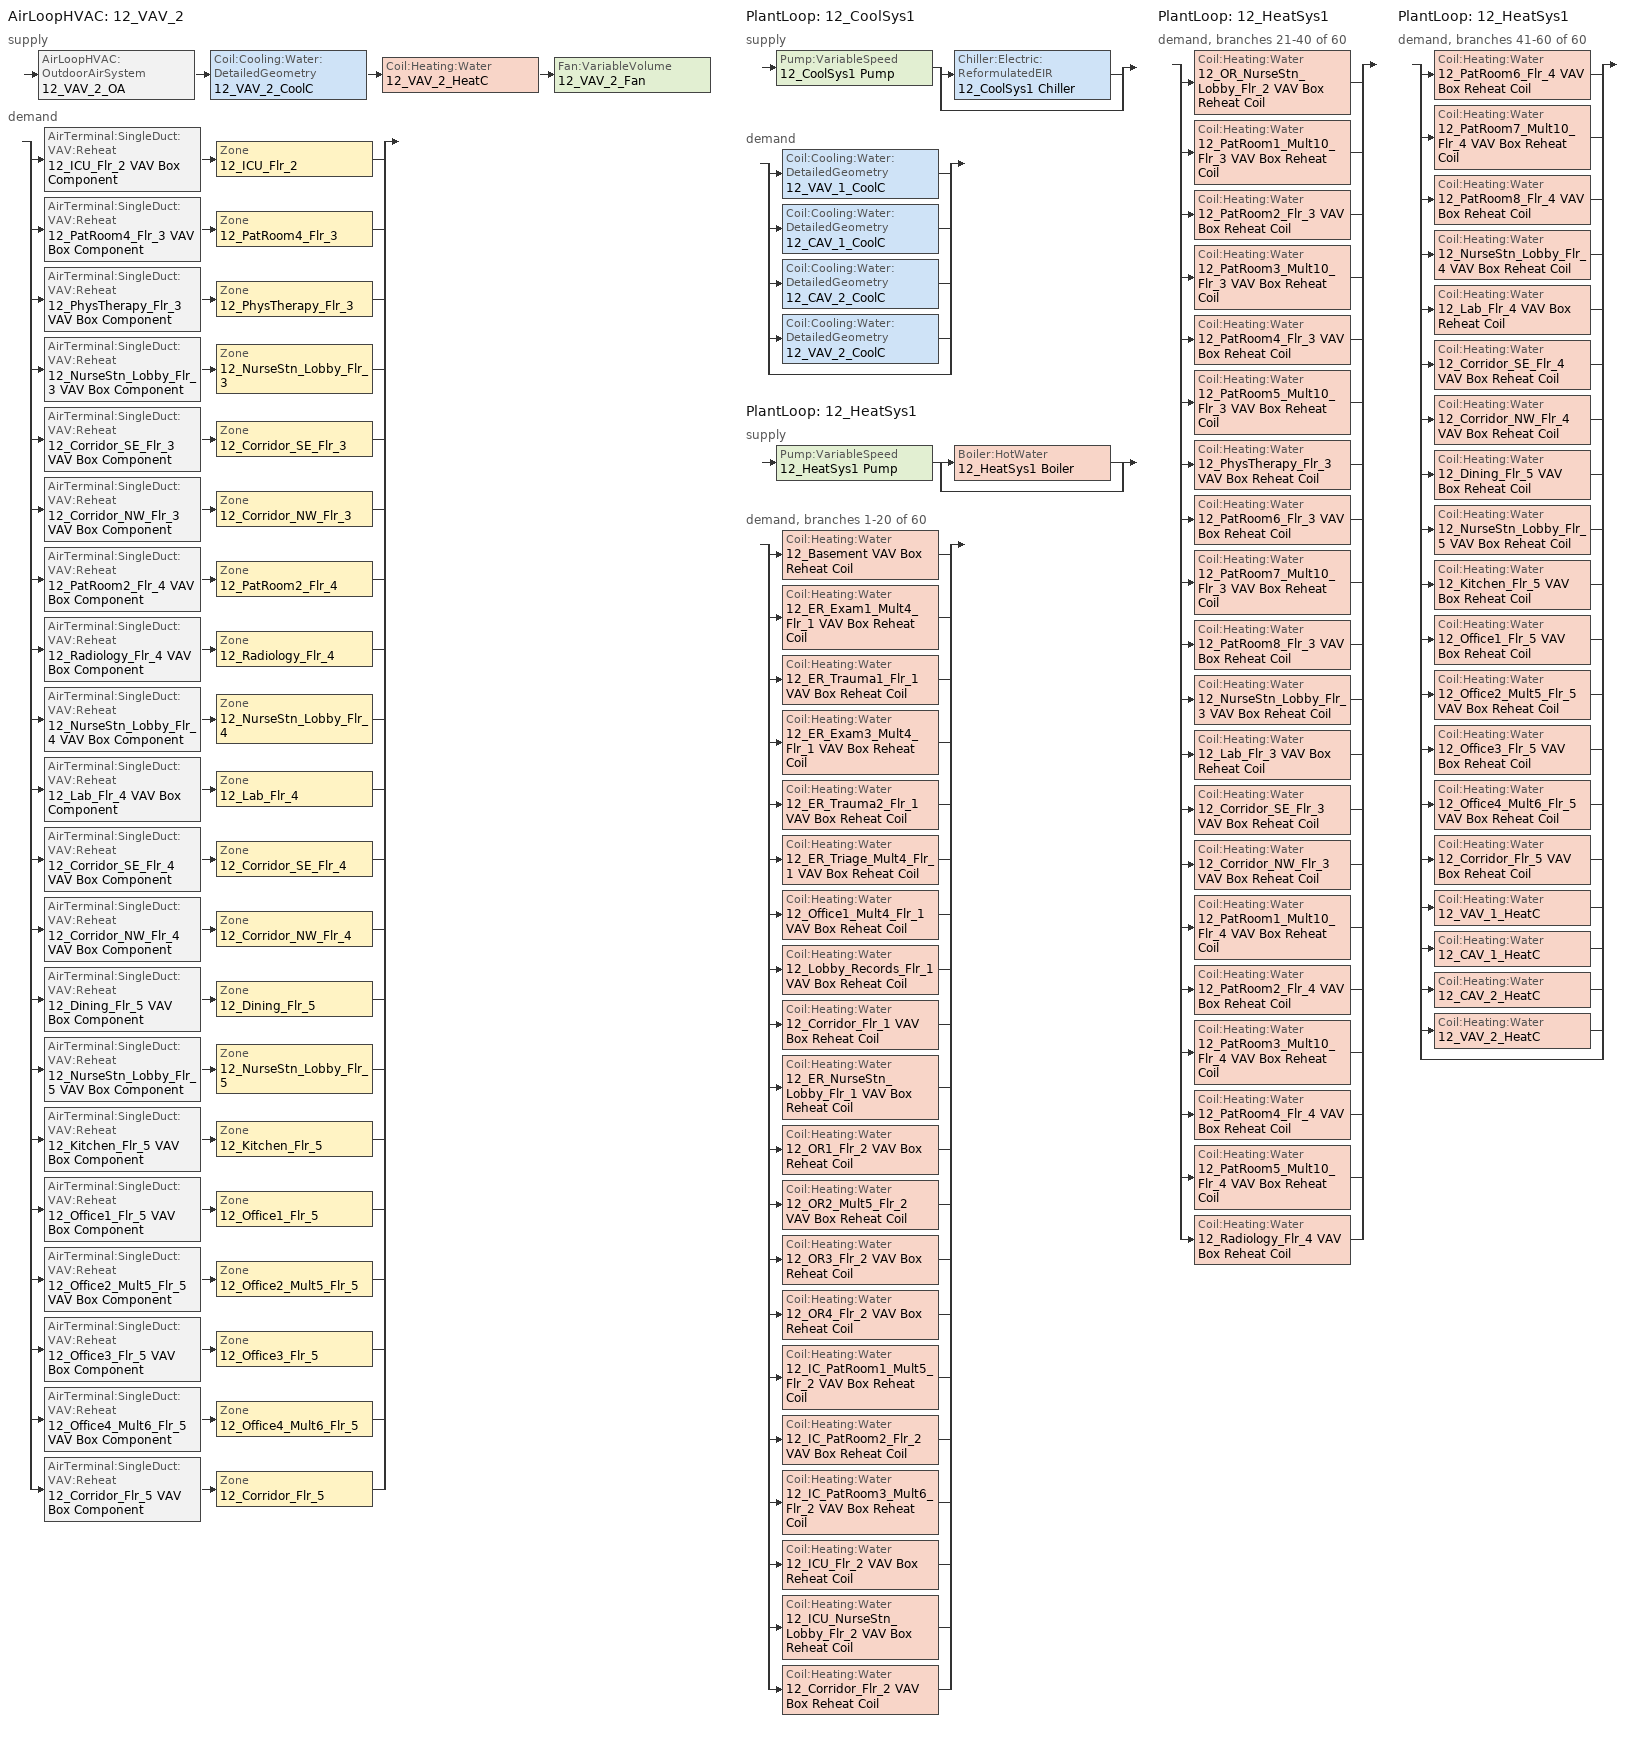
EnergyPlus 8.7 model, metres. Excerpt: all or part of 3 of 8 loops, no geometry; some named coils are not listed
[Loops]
AirLoopHVAC '12_VAV_2'
 supply: AirLoopHVAC:OutdoorAirSystem '12_VAV_2_OA' > Coil:Cooling:Water:DetailedGeometry '12_VAV_2_CoolC' > Coil:Heating:Water '12_VAV_2_HeatC' > Fan:VariableVolume '12_VAV_2_Fan'
 demand: split
  | AirTerminal:SingleDuct:VAV:Reheat '12_ICU_Flr_2 VAV Box Component' > Zone '12_ICU_Flr_2'
  | AirTerminal:SingleDuct:VAV:Reheat '12_PatRoom4_Flr_3 VAV Box Component' > Zone '12_PatRoom4_Flr_3'
  | AirTerminal:SingleDuct:VAV:Reheat '12_PhysTherapy_Flr_3 VAV Box Component' > Zone '12_PhysTherapy_Flr_3'
  | AirTerminal:SingleDuct:VAV:Reheat '12_NurseStn_Lobby_Flr_3 VAV Box Component' > Zone '12_NurseStn_Lobby_Flr_3'
  | AirTerminal:SingleDuct:VAV:Reheat '12_Corridor_SE_Flr_3 VAV Box Component' > Zone '12_Corridor_SE_Flr_3'
  | AirTerminal:SingleDuct:VAV:Reheat '12_Corridor_NW_Flr_3 VAV Box Component' > Zone '12_Corridor_NW_Flr_3'
  | AirTerminal:SingleDuct:VAV:Reheat '12_PatRoom2_Flr_4 VAV Box Component' > Zone '12_PatRoom2_Flr_4'
  | AirTerminal:SingleDuct:VAV:Reheat '12_Radiology_Flr_4 VAV Box Component' > Zone '12_Radiology_Flr_4'
  | AirTerminal:SingleDuct:VAV:Reheat '12_NurseStn_Lobby_Flr_4 VAV Box Component' > Zone '12_NurseStn_Lobby_Flr_4'
  | AirTerminal:SingleDuct:VAV:Reheat '12_Lab_Flr_4 VAV Box Component' > Zone '12_Lab_Flr_4'
  | AirTerminal:SingleDuct:VAV:Reheat '12_Corridor_SE_Flr_4 VAV Box Component' > Zone '12_Corridor_SE_Flr_4'
  | AirTerminal:SingleDuct:VAV:Reheat '12_Corridor_NW_Flr_4 VAV Box Component' > Zone '12_Corridor_NW_Flr_4'
  | AirTerminal:SingleDuct:VAV:Reheat '12_Dining_Flr_5 VAV Box Component' > Zone '12_Dining_Flr_5'
  | AirTerminal:SingleDuct:VAV:Reheat '12_NurseStn_Lobby_Flr_5 VAV Box Component' > Zone '12_NurseStn_Lobby_Flr_5'
  | AirTerminal:SingleDuct:VAV:Reheat '12_Kitchen_Flr_5 VAV Box Component' > Zone '12_Kitchen_Flr_5'
  | AirTerminal:SingleDuct:VAV:Reheat '12_Office1_Flr_5 VAV Box Component' > Zone '12_Office1_Flr_5'
  | AirTerminal:SingleDuct:VAV:Reheat '12_Office2_Mult5_Flr_5 VAV Box Component' > Zone '12_Office2_Mult5_Flr_5'
  | AirTerminal:SingleDuct:VAV:Reheat '12_Office3_Flr_5 VAV Box Component' > Zone '12_Office3_Flr_5'
  | AirTerminal:SingleDuct:VAV:Reheat '12_Office4_Mult6_Flr_5 VAV Box Component' > Zone '12_Office4_Mult6_Flr_5'
  | AirTerminal:SingleDuct:VAV:Reheat '12_Corridor_Flr_5 VAV Box Component' > Zone '12_Corridor_Flr_5'
PlantLoop '12_CoolSys1'
 supply: Pump:VariableSpeed '12_CoolSys1 Pump' > split
  | Chiller:Electric:ReformulatedEIR '12_CoolSys1 Chiller'
  | bypass
 demand: split
  | Coil:Cooling:Water:DetailedGeometry '12_VAV_1_CoolC'
  | Coil:Cooling:Water:DetailedGeometry '12_CAV_1_CoolC'
  | Coil:Cooling:Water:DetailedGeometry '12_CAV_2_CoolC'
  | Coil:Cooling:Water:DetailedGeometry '12_VAV_2_CoolC'
  | bypass
PlantLoop '12_HeatSys1'
 supply: Pump:VariableSpeed '12_HeatSys1 Pump' > split
  | Boiler:HotWater '12_HeatSys1 Boiler'
  | bypass
 demand, branches 1-20 of 60: split
  | Coil:Heating:Water '12_Basement VAV Box Reheat Coil'
  | Coil:Heating:Water '12_ER_Exam1_Mult4_Flr_1 VAV Box Reheat Coil'
  | Coil:Heating:Water '12_ER_Trauma1_Flr_1 VAV Box Reheat Coil'
  | Coil:Heating:Water '12_ER_Exam3_Mult4_Flr_1 VAV Box Reheat Coil'
  | Coil:Heating:Water '12_ER_Trauma2_Flr_1 VAV Box Reheat Coil'
  | Coil:Heating:Water '12_ER_Triage_Mult4_Flr_1 VAV Box Reheat Coil'
  | Coil:Heating:Water '12_Office1_Mult4_Flr_1 VAV Box Reheat Coil'
  | Coil:Heating:Water '12_Lobby_Records_Flr_1 VAV Box Reheat Coil'
  | Coil:Heating:Water '12_Corridor_Flr_1 VAV Box Reheat Coil'
  | Coil:Heating:Water '12_ER_NurseStn_Lobby_Flr_1 VAV Box Reheat Coil'
  | Coil:Heating:Water '12_OR1_Flr_2 VAV Box Reheat Coil'
  | Coil:Heating:Water '12_OR2_Mult5_Flr_2 VAV Box Reheat Coil'
  | Coil:Heating:Water '12_OR3_Flr_2 VAV Box Reheat Coil'
  | Coil:Heating:Water '12_OR4_Flr_2 VAV Box Reheat Coil'
  | Coil:Heating:Water '12_IC_PatRoom1_Mult5_Flr_2 VAV Box Reheat Coil'
  | Coil:Heating:Water '12_IC_PatRoom2_Flr_2 VAV Box Reheat Coil'
  | Coil:Heating:Water '12_IC_PatRoom3_Mult6_Flr_2 VAV Box Reheat Coil'
  | Coil:Heating:Water '12_ICU_Flr_2 VAV Box Reheat Coil'
  | Coil:Heating:Water '12_ICU_NurseStn_Lobby_Flr_2 VAV Box Reheat Coil'
  | Coil:Heating:Water '12_Corridor_Flr_2 VAV Box Reheat Coil'
PlantLoop '12_HeatSys1'
 demand, branches 21-40 of 60: split
  | Coil:Heating:Water '12_OR_NurseStn_Lobby_Flr_2 VAV Box Reheat Coil'
  | Coil:Heating:Water '12_PatRoom1_Mult10_Flr_3 VAV Box Reheat Coil'
  | Coil:Heating:Water '12_PatRoom2_Flr_3 VAV Box Reheat Coil'
  | Coil:Heating:Water '12_PatRoom3_Mult10_Flr_3 VAV Box Reheat Coil'
  | Coil:Heating:Water '12_PatRoom4_Flr_3 VAV Box Reheat Coil'
  | Coil:Heating:Water '12_PatRoom5_Mult10_Flr_3 VAV Box Reheat Coil'
  | Coil:Heating:Water '12_PhysTherapy_Flr_3 VAV Box Reheat Coil'
  | Coil:Heating:Water '12_PatRoom6_Flr_3 VAV Box Reheat Coil'
  | Coil:Heating:Water '12_PatRoom7_Mult10_Flr_3 VAV Box Reheat Coil'
  | Coil:Heating:Water '12_PatRoom8_Flr_3 VAV Box Reheat Coil'
  | Coil:Heating:Water '12_NurseStn_Lobby_Flr_3 VAV Box Reheat Coil'
  | Coil:Heating:Water '12_Lab_Flr_3 VAV Box Reheat Coil'
  | Coil:Heating:Water '12_Corridor_SE_Flr_3 VAV Box Reheat Coil'
  | Coil:Heating:Water '12_Corridor_NW_Flr_3 VAV Box Reheat Coil'
  | Coil:Heating:Water '12_PatRoom1_Mult10_Flr_4 VAV Box Reheat Coil'
  | Coil:Heating:Water '12_PatRoom2_Flr_4 VAV Box Reheat Coil'
  | Coil:Heating:Water '12_PatRoom3_Mult10_Flr_4 VAV Box Reheat Coil'
  | Coil:Heating:Water '12_PatRoom4_Flr_4 VAV Box Reheat Coil'
  | Coil:Heating:Water '12_PatRoom5_Mult10_Flr_4 VAV Box Reheat Coil'
  | Coil:Heating:Water '12_Radiology_Flr_4 VAV Box Reheat Coil'
PlantLoop '12_HeatSys1'
 demand, branches 41-60 of 60: split
  | Coil:Heating:Water '12_PatRoom6_Flr_4 VAV Box Reheat Coil'
  | Coil:Heating:Water '12_PatRoom7_Mult10_Flr_4 VAV Box Reheat Coil'
  | Coil:Heating:Water '12_PatRoom8_Flr_4 VAV Box Reheat Coil'
  | Coil:Heating:Water '12_NurseStn_Lobby_Flr_4 VAV Box Reheat Coil'
  | Coil:Heating:Water '12_Lab_Flr_4 VAV Box Reheat Coil'
  | Coil:Heating:Water '12_Corridor_SE_Flr_4 VAV Box Reheat Coil'
  | Coil:Heating:Water '12_Corridor_NW_Flr_4 VAV Box Reheat Coil'
  | Coil:Heating:Water '12_Dining_Flr_5 VAV Box Reheat Coil'
  | Coil:Heating:Water '12_NurseStn_Lobby_Flr_5 VAV Box Reheat Coil'
  | Coil:Heating:Water '12_Kitchen_Flr_5 VAV Box Reheat Coil'
  | Coil:Heating:Water '12_Office1_Flr_5 VAV Box Reheat Coil'
  | Coil:Heating:Water '12_Office2_Mult5_Flr_5 VAV Box Reheat Coil'
  | Coil:Heating:Water '12_Office3_Flr_5 VAV Box Reheat Coil'
  | Coil:Heating:Water '12_Office4_Mult6_Flr_5 VAV Box Reheat Coil'
  | Coil:Heating:Water '12_Corridor_Flr_5 VAV Box Reheat Coil'
  | Coil:Heating:Water '12_VAV_1_HeatC'
  | Coil:Heating:Water '12_CAV_1_HeatC'
  | Coil:Heating:Water '12_CAV_2_HeatC'
  | Coil:Heating:Water '12_VAV_2_HeatC'
  | bypass
[Fan:VariableVolume]
12_VAV_2_Fan: Availability Schedule=12_HVACOperationSchd; Fan Total Efficiency=0.6175; Pressure Rise {Pa}=1515.192; Maximum Flow Rate {m3/s}=AUTOSIZE; Fan Power Minimum Flow Rate Input Method=FixedFlowRate; Fan Power Minimum Air Flow Rate {m3/s}=0; Motor Efficiency=0.95; Motor In Airstream Fraction=1; Fan Power Coefficient 1=0.0407599; Fan Power Coefficient 2=0.088045; Fan Power Coefficient 3=-0.0729261; Fan Power Coefficient 4=0.94374; Fan Power Coefficient 5=0
[Fan:ZoneExhaust] Availability Schedule=12_HVACOperationSchd; Fan Total Efficiency=1; Pressure Rise {Pa}=1.0e-006
Name | Maximum Flow Rate {m3/s}
12_Dining_Flr_5 Exhaust Fan | 0.74997
12_Kitchen_Flr_5 Exhaust Fan | 1.75103
[Coil:Heating:Water] Availability Schedule=ALWAYS_ON; U-Factor Times Area Value {W/K}=AUTOSIZE; Maximum Water Flow Rate {m3/s}=AUTOSIZE; Performance Input Method=UFactorTimesAreaAndDesignWaterFlowRate; Rated Capacity {W}=AUTOSIZE; Rated Inlet Water Temperature {C}=82.2; Rated Inlet Air Temperature {C}=16.6; Rated Outlet Water Temperature {C}=71.1; Rated Outlet Air Temperature {C}=32.2
12_Basement VAV Box Reheat Coil; 12_Corridor_Flr_1 VAV Box Reheat Coil; 12_Corridor_Flr_2 VAV Box Reheat Coil; 12_Corridor_Flr_5 VAV Box Reheat Coil; 12_Corridor_NW_Flr_3 VAV Box Reheat Coil; 12_Corridor_NW_Flr_4 VAV Box Reheat Coil; 12_Corridor_SE_Flr_3 VAV Box Reheat Coil; 12_Corridor_SE_Flr_4 VAV Box Reheat Coil; 12_Dining_Flr_5 VAV Box Reheat Coil; 12_ER_Exam1_Mult4_Flr_1 VAV Box Reheat Coil; 12_ER_Exam3_Mult4_Flr_1 VAV Box Reheat Coil; 12_ER_NurseStn_Lobby_Flr_1 VAV Box Reheat Coil; 12_ER_Trauma1_Flr_1 VAV Box Reheat Coil; 12_ER_Trauma2_Flr_1 VAV Box Reheat Coil; 12_ER_Triage_Mult4_Flr_1 VAV Box Reheat Coil; 12_ICU_Flr_2 VAV Box Reheat Coil; 12_ICU_NurseStn_Lobby_Flr_2 VAV Box Reheat Coil; 12_IC_PatRoom1_Mult5_Flr_2 VAV Box Reheat Coil; 12_IC_PatRoom2_Flr_2 VAV Box Reheat Coil; 12_IC_PatRoom3_Mult6_Flr_2 VAV Box Reheat Coil; 12_Kitchen_Flr_5 VAV Box Reheat Coil; 12_Lab_Flr_3 VAV Box Reheat Coil; 12_Lab_Flr_4 VAV Box Reheat Coil; 12_Lobby_Records_Flr_1 VAV Box Reheat Coil; 12_NurseStn_Lobby_Flr_3 VAV Box Reheat Coil; 12_NurseStn_Lobby_Flr_4 VAV Box Reheat Coil; 12_NurseStn_Lobby_Flr_5 VAV Box Reheat Coil; 12_OR1_Flr_2 VAV Box Reheat Coil; 12_OR2_Mult5_Flr_2 VAV Box Reheat Coil; 12_OR3_Flr_2 VAV Box Reheat Coil; 12_OR4_Flr_2 VAV Box Reheat Coil; 12_OR_NurseStn_Lobby_Flr_2 VAV Box Reheat Coil; 12_Office1_Flr_5 VAV Box Reheat Coil; 12_Office1_Mult4_Flr_1 VAV Box Reheat Coil; 12_Office2_Mult5_Flr_5 VAV Box Reheat Coil; 12_Office3_Flr_5 VAV Box Reheat Coil; 12_Office4_Mult6_Flr_5 VAV Box Reheat Coil; 12_PatRoom1_Mult10_Flr_3 VAV Box Reheat Coil; 12_PatRoom1_Mult10_Flr_4 VAV Box Reheat Coil; 12_PatRoom2_Flr_3 VAV Box Reheat Coil; 12_PatRoom2_Flr_4 VAV Box Reheat Coil; 12_PatRoom3_Mult10_Flr_3 VAV Box Reheat Coil; 12_PatRoom3_Mult10_Flr_4 VAV Box Reheat Coil; 12_PatRoom4_Flr_3 VAV Box Reheat Coil; 12_PatRoom4_Flr_4 VAV Box Reheat Coil; 12_PatRoom5_Mult10_Flr_3 VAV Box Reheat Coil; 12_PatRoom5_Mult10_Flr_4 VAV Box Reheat Coil; 12_PatRoom6_Flr_3 VAV Box Reheat Coil; 12_PatRoom6_Flr_4 VAV Box Reheat Coil; 12_PatRoom7_Mult10_Flr_3 VAV Box Reheat Coil; 12_PatRoom7_Mult10_Flr_4 VAV Box Reheat Coil; 12_PatRoom8_Flr_3 VAV Box Reheat Coil; 12_PatRoom8_Flr_4 VAV Box Reheat Coil; 12_PhysTherapy_Flr_3 VAV Box Reheat Coil; 12_Radiology_Flr_4 VAV Box Reheat Coil; 12_VAV_2_HeatC
[Coil:Cooling:Water:DetailedGeometry]
12_VAV_2_CoolC: Availability Schedule=ALWAYS_ON; Maximum Water Flow Rate {m3/s}=AUTOSIZE; Tube Outside Surface Area {m2}=AUTOSIZE; Total Tube Inside Area {m2}=AUTOSIZE; Fin Surface Area {m2}=AUTOSIZE; Minimum Airflow Area {m2}=AUTOSIZE; Coil Depth {m}=AUTOSIZE; Fin Diameter {m}=AUTOSIZE; Fin Thickness {m}=0.0015; Tube Inside Diameter {m}=0.01445; Tube Outside Diameter {m}=0.0159; Tube Thermal Conductivity {W/m-K}=386; Fin Thermal Conductivity {W/m-K}=204; Fin Spacing {m}=0.0018; Tube Depth Spacing {m}=0.026; Number of Tube Rows=6; Number of Tubes per Row=AUTOSIZE
[AirTerminal:SingleDuct:VAV:Reheat] Availability Schedule=ALWAYS_ON; Maximum Air Flow Rate {m3/s}=AUTOSIZE; Zone Minimum Air Flow Input Method=Constant; Maximum Hot Water or Steam Flow Rate {m3/s}=AUTOSIZE; Minimum Hot Water or Steam Flow Rate {m3/s}=0; Convergence Tolerance=0.001; Damper Heating Action=NORMAL; Maximum Flow per Zone Floor Area During Reheat {m3/s-m2}=AUTOCALCULATE; Maximum Flow Fraction During Reheat=AUTOCALCULATE
Name | Constant Minimum Air Flow Fraction | Reheat Coil
12_Corridor_Flr_5 VAV Box Component | 0.3 | 12_Corridor_Flr_5 VAV Box Reheat Coil
12_Corridor_NW_Flr_3 VAV Box Component | 0.3 | 12_Corridor_NW_Flr_3 VAV Box Reheat Coil
12_Corridor_NW_Flr_4 VAV Box Component | 0.3 | 12_Corridor_NW_Flr_4 VAV Box Reheat Coil
12_Corridor_SE_Flr_3 VAV Box Component | 0.3 | 12_Corridor_SE_Flr_3 VAV Box Reheat Coil
12_Corridor_SE_Flr_4 VAV Box Component | 0.3 | 12_Corridor_SE_Flr_4 VAV Box Reheat Coil
12_Dining_Flr_5 VAV Box Component | 0.3 | 12_Dining_Flr_5 VAV Box Reheat Coil
12_ICU_Flr_2 VAV Box Component | 1 | 12_ICU_Flr_2 VAV Box Reheat Coil
12_Kitchen_Flr_5 VAV Box Component | 1 | 12_Kitchen_Flr_5 VAV Box Reheat Coil
12_Lab_Flr_4 VAV Box Component | 1 | 12_Lab_Flr_4 VAV Box Reheat Coil
12_NurseStn_Lobby_Flr_3 VAV Box Component | 0.3 | 12_NurseStn_Lobby_Flr_3 VAV Box Reheat Coil
12_NurseStn_Lobby_Flr_4 VAV Box Component | 0.3 | 12_NurseStn_Lobby_Flr_4 VAV Box Reheat Coil
12_NurseStn_Lobby_Flr_5 VAV Box Component | 0.3 | 12_NurseStn_Lobby_Flr_5 VAV Box Reheat Coil
12_Office1_Flr_5 VAV Box Component | 0.3 | 12_Office1_Flr_5 VAV Box Reheat Coil
12_Office2_Mult5_Flr_5 VAV Box Component | 0.3 | 12_Office2_Mult5_Flr_5 VAV Box Reheat Coil
12_Office3_Flr_5 VAV Box Component | 0.3 | 12_Office3_Flr_5 VAV Box Reheat Coil
12_Office4_Mult6_Flr_5 VAV Box Component | 0.3 | 12_Office4_Mult6_Flr_5 VAV Box Reheat Coil
12_PatRoom2_Flr_4 VAV Box Component | 1 | 12_PatRoom2_Flr_4 VAV Box Reheat Coil
12_PatRoom4_Flr_3 VAV Box Component | 1 | 12_PatRoom4_Flr_3 VAV Box Reheat Coil
12_PhysTherapy_Flr_3 VAV Box Component | 0.3 | 12_PhysTherapy_Flr_3 VAV Box Reheat Coil
12_Radiology_Flr_4 VAV Box Component | 0.3 | 12_Radiology_Flr_4 VAV Box Reheat Coil
[Zone equipment]
12_Corridor_Flr_5: 12_Corridor_Flr_5 VAV Box Component
12_Corridor_NW_Flr_3: 12_Corridor_NW_Flr_3 VAV Box Component
12_Corridor_NW_Flr_4: 12_Corridor_NW_Flr_4 VAV Box Component
12_Corridor_SE_Flr_3: 12_Corridor_SE_Flr_3 VAV Box Component
12_Corridor_SE_Flr_4: 12_Corridor_SE_Flr_4 VAV Box Component
12_Dining_Flr_5: 12_Dining_Flr_5 Exhaust Fan, 12_Dining_Flr_5 VAV Box Component
12_ICU_Flr_2: 12_ICU_Flr_2 VAV Box Component
12_Kitchen_Flr_5: 12_Kitchen_Flr_5 Exhaust Fan, 12_Kitchen_Flr_5 VAV Box Component
12_Lab_Flr_4: 12_Lab_Flr_4 VAV Box Component
12_NurseStn_Lobby_Flr_3: 12_NurseStn_Lobby_Flr_3 VAV Box Component
12_NurseStn_Lobby_Flr_4: 12_NurseStn_Lobby_Flr_4 VAV Box Component
12_NurseStn_Lobby_Flr_5: 12_NurseStn_Lobby_Flr_5 VAV Box Component
12_Office1_Flr_5: 12_Office1_Flr_5 VAV Box Component
12_Office2_Mult5_Flr_5: 12_Office2_Mult5_Flr_5 VAV Box Component
12_Office3_Flr_5: 12_Office3_Flr_5 VAV Box Component
12_Office4_Mult6_Flr_5: 12_Office4_Mult6_Flr_5 VAV Box Component
12_PatRoom2_Flr_4: 12_PatRoom2_Flr_4 VAV Box Component
12_PatRoom4_Flr_3: 12_PatRoom4_Flr_3 VAV Box Component
12_PhysTherapy_Flr_3: 12_PhysTherapy_Flr_3 VAV Box Component
12_Radiology_Flr_4: 12_Radiology_Flr_4 VAV Box Component
[Sizing:Zone] Zone Cooling Design Supply Air Temperature Input Method=SupplyAirTemperature; Zone Cooling Design Supply Air Temperature {C}=11.1; Zone Heating Design Supply Air Temperature Input Method=SupplyAirTemperature; Zone Heating Design Supply Air Temperature {C}=50; Zone Cooling Design Supply Air Humidity Ratio {kgWater/kgDryAir}=0.007; Zone Heating Design Supply Air Humidity Ratio {kgWater/kgDryAir}=0.008; Heating Design Air Flow Method=DesignDay
Name | Design Specification Outdoor Air Object | Cooling Design Air Flow Method | Cooling Minimum Air Flow {m3/s}
12_Corridor_Flr_5 | 12_SZ DSOA Corridor_Flr_5 | DesignDay
12_Corridor_NW_Flr_3 | 12_SZ DSOA Corridor_NW_Flr_3 | DesignDayWithLimit | 1.343822
12_Corridor_NW_Flr_4 | 12_SZ DSOA Corridor_NW_Flr_4 | DesignDayWithLimit | 1.343822
12_Corridor_SE_Flr_3 | 12_SZ DSOA Corridor_SE_Flr_3 | DesignDayWithLimit | 1.343822
12_Corridor_SE_Flr_4 | 12_SZ DSOA Corridor_SE_Flr_4 | DesignDayWithLimit | 1.343822
12_Dining_Flr_5 | 12_SZ DSOA Dining_Flr_5 | DesignDay
12_ICU_Flr_2 | 12_SZ DSOA ICU_Flr_2 | DesignDayWithLimit | 4.39605
12_Kitchen_Flr_5 | 12_SZ DSOA Kitchen_Flr_5 | DesignDay
12_Lab_Flr_4 | 12_SZ DSOA Lab_Flr_4 | DesignDayWithLimit | 1.882
12_NurseStn_Lobby_Flr_3 | 12_SZ DSOA NurseStn_Lobby_Flr_3 | DesignDay
12_NurseStn_Lobby_Flr_4 | 12_SZ DSOA NurseStn_Lobby_Flr_4 | DesignDay
12_NurseStn_Lobby_Flr_5 | 12_SZ DSOA NurseStn_Lobby_Flr_5 | DesignDay
12_Office1_Flr_5 | 12_SZ DSOA Office1_Flr_5 | DesignDay
12_Office2_Mult5_Flr_5 | 12_SZ DSOA Office2_Mult5_Flr_5 | DesignDay
12_Office3_Flr_5 | 12_SZ DSOA Office3_Flr_5 | DesignDay
12_Office4_Mult6_Flr_5 | 12_SZ DSOA Office4_Mult6_Flr_5 | DesignDay
12_PatRoom2_Flr_4 | 12_SZ DSOA PatRoom2_Flr_4 | DesignDayWithLimit | 0.24785
12_PatRoom4_Flr_3 | 12_SZ DSOA PatRoom4_Flr_3 | DesignDayWithLimit | 0.24785
12_PhysTherapy_Flr_3 | 12_SZ DSOA PhysTherapy_Flr_3 | DesignDayWithLimit | 3.4697
12_Radiology_Flr_4 | 12_SZ DSOA Radiology_Flr_4 | DesignDayWithLimit | 8.67425
[DesignSpecification:OutdoorAir]
Name | Outdoor Air Method | Outdoor Air Flow per Zone Floor Area {m3/s-m2} | Outdoor Air Flow per Person {m3/s-person} | Outdoor Air Flow per Zone {m3/s}
12_SZ DSOA Corridor_Flr_5; 12_SZ DSOA Corridor_NW_Flr_3; 12_SZ DSOA Corridor_NW_Flr_4; 12_SZ DSOA Corridor_SE_Flr_3; 12_SZ DSOA Corridor_SE_Flr_4 | Flow/Area | 0.00025
12_SZ DSOA Dining_Flr_5; 12_SZ DSOA NurseStn_Lobby_Flr_3; 12_SZ DSOA NurseStn_Lobby_Flr_4; 12_SZ DSOA NurseStn_Lobby_Flr_5; 12_SZ DSOA Office1_Flr_5; 12_SZ DSOA Office2_Mult5_Flr_5; 12_SZ DSOA Office3_Flr_5; 12_SZ DSOA Office4_Mult6_Flr_5 | Flow/Person |  | 0.01
12_SZ DSOA ICU_Flr_2 | Flow/Zone |  |  | 1.46535
12_SZ DSOA Kitchen_Flr_5 | Flow/Zone |  |  | 1.75103
12_SZ DSOA Lab_Flr_4 | Flow/Zone |  |  | 1.882
12_SZ DSOA PatRoom2_Flr_4; 12_SZ DSOA PatRoom4_Flr_3 | Flow/Zone |  |  | 0.082617
12_SZ DSOA PhysTherapy_Flr_3 | Flow/Person |  | 0.008
12_SZ DSOA Radiology_Flr_4 | Flow/Zone |  |  | 1.73485
[ZoneControl:Thermostat] Control Type Schedule=12_Dual Zone Control Type Sched
Name | Zone or ZoneList | Control 1
12_Corridor_Flr_5 Thermostat | 12_Corridor_Flr_5 | 12_Corridor_Flr_5 DualSPSched
12_Corridor_NW_Flr_3 Thermostat | 12_Corridor_NW_Flr_3 | 12_Corridor_NW_Flr_3 DualSPSched
12_Corridor_NW_Flr_4 Thermostat | 12_Corridor_NW_Flr_4 | 12_Corridor_NW_Flr_4 DualSPSched
12_Corridor_SE_Flr_3 Thermostat | 12_Corridor_SE_Flr_3 | 12_Corridor_SE_Flr_3 DualSPSched
12_Corridor_SE_Flr_4 Thermostat | 12_Corridor_SE_Flr_4 | 12_Corridor_SE_Flr_4 DualSPSched
12_Dining_Flr_5 Thermostat | 12_Dining_Flr_5 | 12_Dining_Flr_5 DualSPSched
12_ICU_Flr_2 Thermostat | 12_ICU_Flr_2 | 12_ICU_Flr_2 DualSPSched
12_Kitchen_Flr_5 Thermostat | 12_Kitchen_Flr_5 | 12_Kitchen_Flr_5 DualSPSched
12_Lab_Flr_4 Thermostat | 12_Lab_Flr_4 | 12_Lab_Flr_4 DualSPSched
12_NurseStn_Lobby_Flr_3 Thermostat | 12_NurseStn_Lobby_Flr_3 | 12_NurseStn_Lobby_Flr_3 DualSPSched
12_NurseStn_Lobby_Flr_4 Thermostat | 12_NurseStn_Lobby_Flr_4 | 12_NurseStn_Lobby_Flr_4 DualSPSched
12_NurseStn_Lobby_Flr_5 Thermostat | 12_NurseStn_Lobby_Flr_5 | 12_NurseStn_Lobby_Flr_5 DualSPSched
12_Office1_Flr_5 Thermostat | 12_Office1_Flr_5 | 12_Office1_Flr_5 DualSPSched
12_Office2_Mult5_Flr_5 Thermostat | 12_Office2_Mult5_Flr_5 | 12_Office2_Mult5_Flr_5 DualSPSched
12_Office3_Flr_5 Thermostat | 12_Office3_Flr_5 | 12_Office3_Flr_5 DualSPSched
12_Office4_Mult6_Flr_5 Thermostat | 12_Office4_Mult6_Flr_5 | 12_Office4_Mult6_Flr_5 DualSPSched
12_PatRoom2_Flr_4 Thermostat | 12_PatRoom2_Flr_4 | 12_PatRoom2_Flr_4 DualSPSched
12_PatRoom4_Flr_3 Thermostat | 12_PatRoom4_Flr_3 | 12_PatRoom4_Flr_3 DualSPSched
12_PhysTherapy_Flr_3 Thermostat | 12_PhysTherapy_Flr_3 | 12_PhysTherapy_Flr_3 DualSPSched
12_Radiology_Flr_4 Thermostat | 12_Radiology_Flr_4 | 12_Radiology_Flr_4 DualSPSched
[ThermostatSetpoint:DualSetpoint]
Name | Heating Setpoint Temperature Schedule | Cooling Setpoint Temperature Schedule
12_Corridor_Flr_5 DualSPSched; 12_Corridor_NW_Flr_3 DualSPSched; 12_Corridor_NW_Flr_4 DualSPSched; 12_Corridor_SE_Flr_3 DualSPSched; 12_Corridor_SE_Flr_4 DualSPSched; 12_Dining_Flr_5 DualSPSched; 12_Lab_Flr_4 DualSPSched; 12_NurseStn_Lobby_Flr_3 DualSPSched; 12_NurseStn_Lobby_Flr_4 DualSPSched; 12_NurseStn_Lobby_Flr_5 DualSPSched; 12_Office1_Flr_5 DualSPSched; 12_Office2_Mult5_Flr_5 DualSPSched; 12_Office3_Flr_5 DualSPSched; 12_Office4_Mult6_Flr_5 DualSPSched; 12_PhysTherapy_Flr_3 DualSPSched; 12_Radiology_Flr_4 DualSPSched | 12_ADMIN_HTGSETP_SCH | 12_ADMIN_CLGSETP_SCH
12_ICU_Flr_2 DualSPSched; 12_PatRoom2_Flr_4 DualSPSched; 12_PatRoom4_Flr_3 DualSPSched | 12_CRITICAL_HTGSETP_SCH | 12_CRITICAL_CLGSETP_SCH
12_Kitchen_Flr_5 DualSPSched | 12_Kitchen_HTGSETP_SCH | 12_Kitchen_CLGSETP_SCH
[Sizing:System]
12_VAV_2: Type of Load to Size On=Sensible; Design Outdoor Air Flow Rate {m3/s}=AUTOSIZE; Central Heating Maximum System Air Flow Ratio=0.3; Preheat Design Temperature {C}=7; Preheat Design Humidity Ratio {kgWater/kgDryAir}=0.008; Precool Design Temperature {C}=11.1; Precool Design Humidity Ratio {kgWater/kgDryAir}=0.008; Central Cooling Design Supply Air Temperature {C}=7.2; Central Heating Design Supply Air Temperature {C}=16; Type of Zone Sum to Use=Coincident; 100% Outdoor Air in Cooling=No; 100% Outdoor Air in Heating=No; Central Cooling Design Supply Air Humidity Ratio {kgWater/kgDryAir}=0.007; Central Heating Design Supply Air Humidity Ratio {kgWater/kgDryAir}=0.007; Cooling Supply Air Flow Rate Method=DesignDay; Cooling Supply Air Flow Rate {m3/s}=0; Heating Supply Air Flow Rate Method=DesignDay; Heating Supply Air Flow Rate {m3/s}=0; Zone Maximum Outdoor Air Fraction=1; Cooling Design Capacity Method=CoolingDesignCapacity; Cooling Design Capacity {W}=autosize; Heating Design Capacity Method=HeatingDesignCapacity; Heating Design Capacity {W}=autosize; Central Cooling Capacity Control Method=VAV
[Controller:OutdoorAir]
12_VAV_2_OA_Controller: Minimum Outdoor Air Flow Rate {m3/s}=AUTOSIZE; Maximum Outdoor Air Flow Rate {m3/s}=AUTOSIZE; Economizer Control Type=DifferentialDryBulb; Economizer Control Action Type=ModulateFlow; Economizer Maximum Limit Dry-Bulb Temperature {C}=28; Economizer Maximum Limit Enthalpy {J/kg}=64000; Economizer Minimum Limit Dry-Bulb Temperature {C}=-100; Lockout Type=NoLockout; Minimum Limit Type=FixedMinimum; Minimum Outdoor Air Schedule=ALWAYS_ON; Minimum Fraction of Outdoor Air Schedule=12_VAV_OAminFracSchedule
[Controller:WaterCoil] Control Variable=Temperature; Actuator Variable=Flow; Maximum Actuated Flow {m3/s}=AUTOSIZE; Minimum Actuated Flow {m3/s}=0
Name | Action | Controller Convergence Tolerance {deltaC}
12_VAV_2_CoolC_Controller | Reverse
12_VAV_2_HeatC_Controller | Normal | 0.0001
[AirLoopHVAC]
12_VAV_2: Design Supply Air Flow Rate {m3/s}=AUTOSIZE
[SetpointManager:Scheduled] Control Variable=Temperature
Name | Schedule | Setpoint Node or NodeList
12_VAV_2 SAT setpoint | 12_Seasonal-Reset-Supply-Air-Temp-Sch | 12_VAV_2 Supply Equipment Outlet Node
12_HeatSys1 Boiler Setpoint Manager | 12_HW-Loop-Temp-Schedule | 12_HeatSys1 Supply Equipment Outlet Node
12_CoolSys1 Chiller Setpoint Manager | 12_CW-Loop-Temp-Schedule | 12_CoolSys1 Supply Equipment Outlet Node
12_CoolSys1 Loop Setpoint Manager | 12_CW-Loop-Temp-Schedule | 12_CoolSys1 Supply Outlet Node
12_HeatSys1 Loop Setpoint Manager | 12_HW-Loop-Temp-Schedule | 12_HeatSys1 Supply Outlet Node
[SetpointManager:MixedAir] Control Variable=Temperature
Name | Setpoint Node or NodeList
12_VAV_2_CoolC SAT Manager | 12_VAV_2_CoolC-VAV_2_HeatCNode
12_VAV_2_HeatC SAT Manager | 12_VAV_2_HeatC-VAV_2_FanNode
12_VAV_2_OAMixed Air Temp Manager | 12_VAV_2_OA-VAV_2_CoolCNode
[Boiler:HotWater]
12_HeatSys1 Boiler: Fuel Type=NATURALGAS; Nominal Capacity {W}=AUTOSIZE; Nominal Thermal Efficiency=0.786; Efficiency Curve Temperature Evaluation Variable=LeavingBoiler; Design Water Outlet Temperature {C}=82.2; Design Water Flow Rate {m3/s}=AUTOSIZE; Minimum Part Load Ratio=0; Maximum Part Load Ratio=1.2; Optimum Part Load Ratio=1; Water Outlet Upper Temperature Limit {C}=95; Boiler Flow Mode=LeavingSetpointModulated; Parasitic Electric Load {W}=0; Sizing Factor=1
[Chiller:Electric:ReformulatedEIR]
12_CoolSys1 Chiller: Reference Capacity {W}=AUTOSIZE; Reference COP {W/W}=6.1; Reference Leaving Chilled Water Temperature {C}=6.67; Reference Leaving Condenser Water Temperature {C}=35; Reference Chilled Water Flow Rate {m3/s}=AutoSize; Reference Condenser Water Flow Rate {m3/s}=AutoSize; Cooling Capacity Function of Temperature Curve=12_WC Centrifugal Default 90.1-2004 Cap_fT; Electric Input to Cooling Output Ratio Function of Temperature Curve=12_WC Centrifugal Default 90.1-2004 EIR_fT; Electric Input to Cooling Output Ratio Function of Part Load Ratio Curve=12_ReformEIRChiller Carrier 19XR 1259kW/6.26COP/Vanes EIRFPLR; Minimum Part Load Ratio=0.1; Maximum Part Load Ratio=1; Optimum Part Load Ratio=1; Minimum Unloading Ratio=0.2; Fraction of Compressor Electric Consumption Rejected by Condenser=1; Leaving Chilled Water Lower Temperature Limit {C}=2; Chiller Flow Mode Type=LeavingSetpointModulated; Sizing Factor=1
[Pump:VariableSpeed] Design Maximum Flow Rate {m3/s}=AUTOSIZE; Design Pump Head {Pa}=179352; Design Power Consumption {W}=AUTOSIZE; Motor Efficiency=0.9; Fraction of Motor Inefficiencies to Fluid Stream=0; Coefficient 1 of the Part Load Performance Curve=0; Coefficient 2 of the Part Load Performance Curve=1; Coefficient 3 of the Part Load Performance Curve=0; Coefficient 4 of the Part Load Performance Curve=0; Design Minimum Flow Rate {m3/s}=0; Pump Control Type=Intermittent
12_CoolSys1 Pump; 12_HeatSys1 Pump
[PlantEquipmentList]
12_CoolSys1 Equipment List: 12_CoolSys1 Chiller
12_HeatSys1 Equipment List: 12_HeatSys1 Boiler
[Sizing:Plant]
Name | Loop Type | Design Loop Exit Temperature {C} | Loop Design Temperature Difference {deltaC}
12_CoolSys1 | Cooling | 6.67 | 6.67
12_HeatSys1 | Heating | 82.2 | 11.1
[PlantEquipmentOperationSchemes] Control Scheme 1 Schedule=12_PlantOnSched
Name | Control Scheme 1
12_CoolSys1 Loop Operation Scheme List | 12_CoolSys1 Operation Scheme
12_HeatSys1 Loop Operation Scheme List | 12_HeatSys1 Operation Scheme
[PlantEquipmentOperation:HeatingLoad]
12_HeatSys1 Operation Scheme: Load Range 1 Lower Limit {W}=0; Load Range 1 Upper Limit {W}=1000000000000000; Range 1 Equipment List=12_HeatSys1 Equipment List
[PlantEquipmentOperation:CoolingLoad]
12_CoolSys1 Operation Scheme: Load Range 1 Lower Limit {W}=0; Load Range 1 Upper Limit {W}=100000000000000; Range 1 Equipment List=12_CoolSys1 Equipment List
[PlantLoop] Fluid Type=Water; Maximum Loop Flow Rate {m3/s}=AUTOSIZE; Minimum Loop Flow Rate {m3/s}=0; Plant Loop Volume {m3}=AUTOSIZE; Load Distribution Scheme=Optimal
Name | Plant Equipment Operation Scheme | Maximum Loop Temperature {C} | Minimum Loop Temperature {C}
12_CoolSys1 | 12_CoolSys1 Loop Operation Scheme List | 98 | 1
12_HeatSys1 | 12_HeatSys1 Loop Operation Scheme List | 100 | 10
[Refrigeration:Case] Availability Schedule=ALWAYS_ON; Zone=12_Kitchen_Flr_5; Rated Ambient Temperature {C}=23.88; Rated Ambient Relative Humidity {percent}=55; Latent Case Credit Curve Type=CaseTemperatureMethod; Case Lighting Schedule=12_BLDG_LIGHT_SCH; Fraction of Lighting Energy to Case=1; Case Anti-Sweat Heater Power per Unit Length {W/m}=0; Minimum Anti-Sweat Heater Power per Unit Length {W/m}=0; Anti-Sweat Heater Control Type=None; Humidity at Zero Anti-Sweat Heater Energy {percent}=0; Case Height {m}=0; Defrost Energy Correction Curve Type=None; Under Case HVAC Return Air Fraction=0
Name | Rated Total Cooling Capacity per Unit Length {W/m} | Rated Latent Heat Ratio | Rated Runtime Fraction | Case Length {m} | Case Operating Temperature {C} | Latent Case Credit Curve | Standard Case Fan Power per Unit Length {W/m} | Operating Case Fan Power per Unit Length {W/m} | Standard Case Lighting Power per Unit Length {W/m} | Fraction of Anti-Sweat Heater Energy to Case | Case Defrost Power per Unit Length {W/m} | Case Defrost Type | Case Defrost Schedule | Case Defrost Drip-Down Schedule | Refrigerated Case Restocking Schedule | Case Credit Fraction Schedule
12_Kitchen_Flr_5_Case:1_WALKINFREEZER | 734 | 0.1 | 0.4 | 10.98 | -23 | 12_Kitchen_Flr_5_Case:1_WALKINFREEZERSingleShelfHorizontal_LatentEnergyMult | 69 | 69 | 33 | 0 | 364 | ELECTRIC | 12_Kitchen_Flr_5_Case:1_WALKINFREEZER_CaseDefrost2aDaySched | 12_Kitchen_Flr_5_Case:1_WALKINFREEZER_CaseDripDown2aDaySched | 12_Kitchen_Flr_5_Case:1_WALKINFREEZER_WalkInStockingSched | 12_Kitchen_Flr_5_Case:1_WALKINFREEZER_CaseCreditReduxSched
12_Kitchen_Flr_5_Case:2_SELFCONTAINEDDISPLAYCASE | 886.5 | 0.08 | 0.85 | 8.93 | 2 | 12_Kitchen_Flr_5_Case:2_SELFCONTAINEDDISPLAYCASEMultiShelfVertical_LatentEnergyMult | 67 | 67 | 40 | 0.2 | 0 | NONE |  |  | 12_Kitchen_Flr_5_Case:2_SELFCONTAINEDDISPLAYCASE_CaseStockingSched
[Refrigeration:CompressorRack] Heat Rejection Location=OUTDOORS; Design Condenser Fan Power {W}=1000; Condenser Type=AIRCOOLED
Name | Design Compressor Rack COP {W/W} | Compressor Rack COP Function of Temperature Curve | Condenser Fan Power Function of Temperature Curve | Refrigeration Case Name or WalkIn Name or CaseAndWalkInList
12_RACK1 | 1.5 | 12_RACK1_RackCOPfTCurve | 12_RACK1_RackCondFanCurve2 | 12_Kitchen_Flr_5_Case:1_WALKINFREEZER
12_RACK2 | 3 | 12_RACK2_RackCOPfTCurve |  | 12_Kitchen_Flr_5_Case:2_SELFCONTAINEDDISPLAYCASE
[Schedule:Compact]
ALWAYS_ON; 12_HVACOperationSchd; 12_PlantOnSched: Through: 12/31, For: AllDays, Until: 24:00, 1
12_BLDG_LIGHT_SCH: Through: 12/31, For: Weekdays, Until: 07:00, 0.1, Until: 08:00, 0.5, Until: 16:00, 0.9, Until: 23:00, 0.3, Until: 24:00, 0.1, For: SummerDesignDay, Until: 24:00, 1, For: WinterDesignDay, Until: 24:00, 0, For: Saturday, Until: 07:00, 0.1, Until: 08:00, 0.2, Until: 18:00, 0.4, Until: 24:00, 0.1, For: AllOtherDays, Until: 08:00, 0.05, Until: 16:00, 0.1, Until: 24:00, 0.05
12_ADMIN_CLGSETP_SCH: Through: 12/31, For: Weekdays, Until: 05:00, 26, Until: 18:00, 25, Until: 24:00, 26, For: SummerDesignDay, Until: 05:00, 26, Until: 18:00, 25, Until: 24:00, 26, For: WinterDesignDay, Until: 07:00, 26, Until: 15:00, 25, Until: 24:00, 26, For: Saturdays, Until: 07:00, 26, Until: 15:00, 25, Until: 24:00, 26, For: AllOtherDays, Until: 24:00, 26
12_ADMIN_HTGSETP_SCH: Through: 12/31, For: Weekdays, Until: 05:00, 18.3, Until: 18:00, 20, Until: 24:00, 18.3, For: SummerDesignDay, Until: 05:00, 18.3, Until: 18:00, 20, Until: 24:00, 18.3, For: WinterDesignDay, Until: 07:00, 18.3, Until: 15:00, 20, Until: 24:00, 18.3, For: Saturdays, Until: 07:00, 18.3, Until: 15:00, 20, Until: 24:00, 18.3, For: AllOtherDays, Until: 24:00, 18.3
12_Kitchen_CLGSETP_SCH: Through: 12/31, For: Weekdays, Until: 05:00, 30, Until: 18:00, 26, Until: 24:00, 30, For: SummerDesignDay, Until: 05:00, 30, Until: 18:00, 26, Until: 24:00, 30, For: WinterDesignDay, Until: 07:00, 30, Until: 15:00, 26, Until: 24:00, 30, For: Saturdays, Until: 07:00, 30, Until: 15:00, 26, Until: 24:00, 30, For: AllOtherDays, Until: 24:00, 30
12_Kitchen_HTGSETP_SCH: Through: 12/31, For: Weekdays, Until: 05:00, 15.6, Until: 18:00, 19, Until: 24:00, 15.6, For: SummerDesignDay, Until: 05:00, 15.6, Until: 18:00, 19, Until: 24:00, 15.6, For: WinterDesignDay, Until: 07:00, 15.6, Until: 15:00, 19, Until: 24:00, 15.6, For: Saturdays, Until: 07:00, 15.6, Until: 15:00, 19, Until: 24:00, 15.6, For: AllOtherDays, Until: 24:00, 15.6
12_CRITICAL_CLGSETP_SCH: Through: 12/31, For: AllDays, Until: 24:00, 22.2
12_CRITICAL_HTGSETP_SCH: Through: 12/31, For: ALLDays, Until: 24:00, 21.1
12_Dual Zone Control Type Sched: Through: 12/31, For: AllDays, Until: 24:00, 4
12_Seasonal-Reset-Supply-Air-Temp-Sch: Through: 12/31, For: AllDays, Until: 24:00, 11.1
12_VAV_OAminFracSchedule: Through: 12/31, For: AllDays, Until: 24:00, 0.25
12_CW-Loop-Temp-Schedule: Through: 12/31, For: AllDays, Until: 24:00, 6.7
12_HW-Loop-Temp-Schedule: Through: 12/31, For: AllDays, Until: 24:00, 82.2
12_Kitchen_Flr_5_Case:1_WALKINFREEZER_CaseCreditReduxSched: Through: 12/31, For:AllDays, Interpolate:No, Until: 7:00, 0.2, Until: 21:00, 0.4, Until: 24:00, 0.2
12_Kitchen_Flr_5_Case:1_WALKINFREEZER_CaseDefrost2aDaySched: Through: 12/31, For:AllDays, Interpolate:Yes, Until: 11:00, 0, Until: 11:20, 1, Until: 23:00, 0, Until: 23:20, 1, Until: 24:00, 0
12_Kitchen_Flr_5_Case:1_WALKINFREEZER_CaseDripDown2aDaySched: Through: 12/31, For:AllDays, Interpolate:Yes, Until: 11:00, 0, Until: 11:30, 1, Until: 23:00, 0, Until: 23:30, 1, Until: 24:00, 0
12_Kitchen_Flr_5_Case:1_WALKINFREEZER_WalkInStockingSched: Through: 12/31, For: Tuesday Friday, Until: 4:00, 0, Until: 5:00, 725, Until: 6:00, 417, Until: 7:00, 290, Until: 24:00, 0, For: AllOtherDays, Until: 4:00, 0, Until: 5:00, 125, Until: 6:00, 117, Until: 7:00, 90, Until: 19:00, 0, Until: 20:00, 125, Until: 21:00, 117, Until: 22:00, 90, Until: 24:00, 0
12_Kitchen_Flr_5_Case:2_SELFCONTAINEDDISPLAYCASE_CaseStockingSched: Through: 12/31, For:AllDays, Until: 6:00, 0, Until: 7:00, 50, Until: 9:00, 70, Until: 10:00, 80, Until: 11:00, 70, Until: 13:00, 50, Until: 14:00, 80, Until: 15:00, 90, Until: 16:00, 80, Until: 24:00, 0
[Curve:Biquadratic] Minimum Value of x=0; Maximum Value of x=20; Minimum Value of y=0; Maximum Value of y=50
Name | Coefficient1 Constant | Coefficient2 x | Coefficient3 x**2 | Coefficient4 y | Coefficient5 y**2 | Coefficient6 x*y
12_WC Centrifugal Default 90.1-2004 Cap_fT | 0.744645 | 0.0114858 | 1.48e-05 | 0.022401 | -0.000688 | 0.0009839
12_WC Centrifugal Default 90.1-2004 EIR_fT | 0.772877 | 0.022101 | -7.99e-05 | -0.0070045 | 0.0004763 | -0.0010612
[Curve:Bicubic]
12_ReformEIRChiller Carrier 19XR 1259kW/6.26COP/Vanes EIRFPLR: Coefficient1 Constant=0.0460213; Coefficient2 x=0.0243394; Coefficient3 x**2=6.39453e-05; Coefficient4 y=-0.364856; Coefficient5 y**2=1.85476; Coefficient6 x*y=-0.0280935; Coefficient7 x**3=0; Coefficient8 y**3=-0.482152; Coefficient9 x**2*y=0; Coefficient10 x*y**2=0; Minimum Value of x=14.56; Maximum Value of x=34.97; Minimum Value of y=0.18; Maximum Value of y=1.03; Input Unit Type for X=Temperature; Input Unit Type for Y=Dimensionless; Output Unit Type=Dimensionless
[Curve:Quadratic]
Name | Coefficient1 Constant | Coefficient2 x | Coefficient3 x**2 | Minimum Value of x | Maximum Value of x
12_RACK1_RackCOPfTCurve | 1.7603 | -0.0377 | 0.0004 | 10 | 35
12_RACK1_RackCondFanCurve2 | 0 | 0.0286 | 0 | 0 | 35
12_RACK2_RackCOPfTCurve | 1 | 0 | 0 | 0 | 50
[Curve:Cubic] Minimum Value of x=-35; Maximum Value of x=20
Name | Coefficient1 Constant | Coefficient2 x | Coefficient3 x**2 | Coefficient4 x**3
12_Kitchen_Flr_5_Case:1_WALKINFREEZERSingleShelfHorizontal_LatentEnergyMult | 0.020376 | 0.00024378 | 1.14e-05 | 1.811e-07
12_Kitchen_Flr_5_Case:2_SELFCONTAINEDDISPLAYCASEMultiShelfVertical_LatentEnergyMult | 0.0265263 | 0.00107803 | -6.02558e-05 | 1.23732e-06
